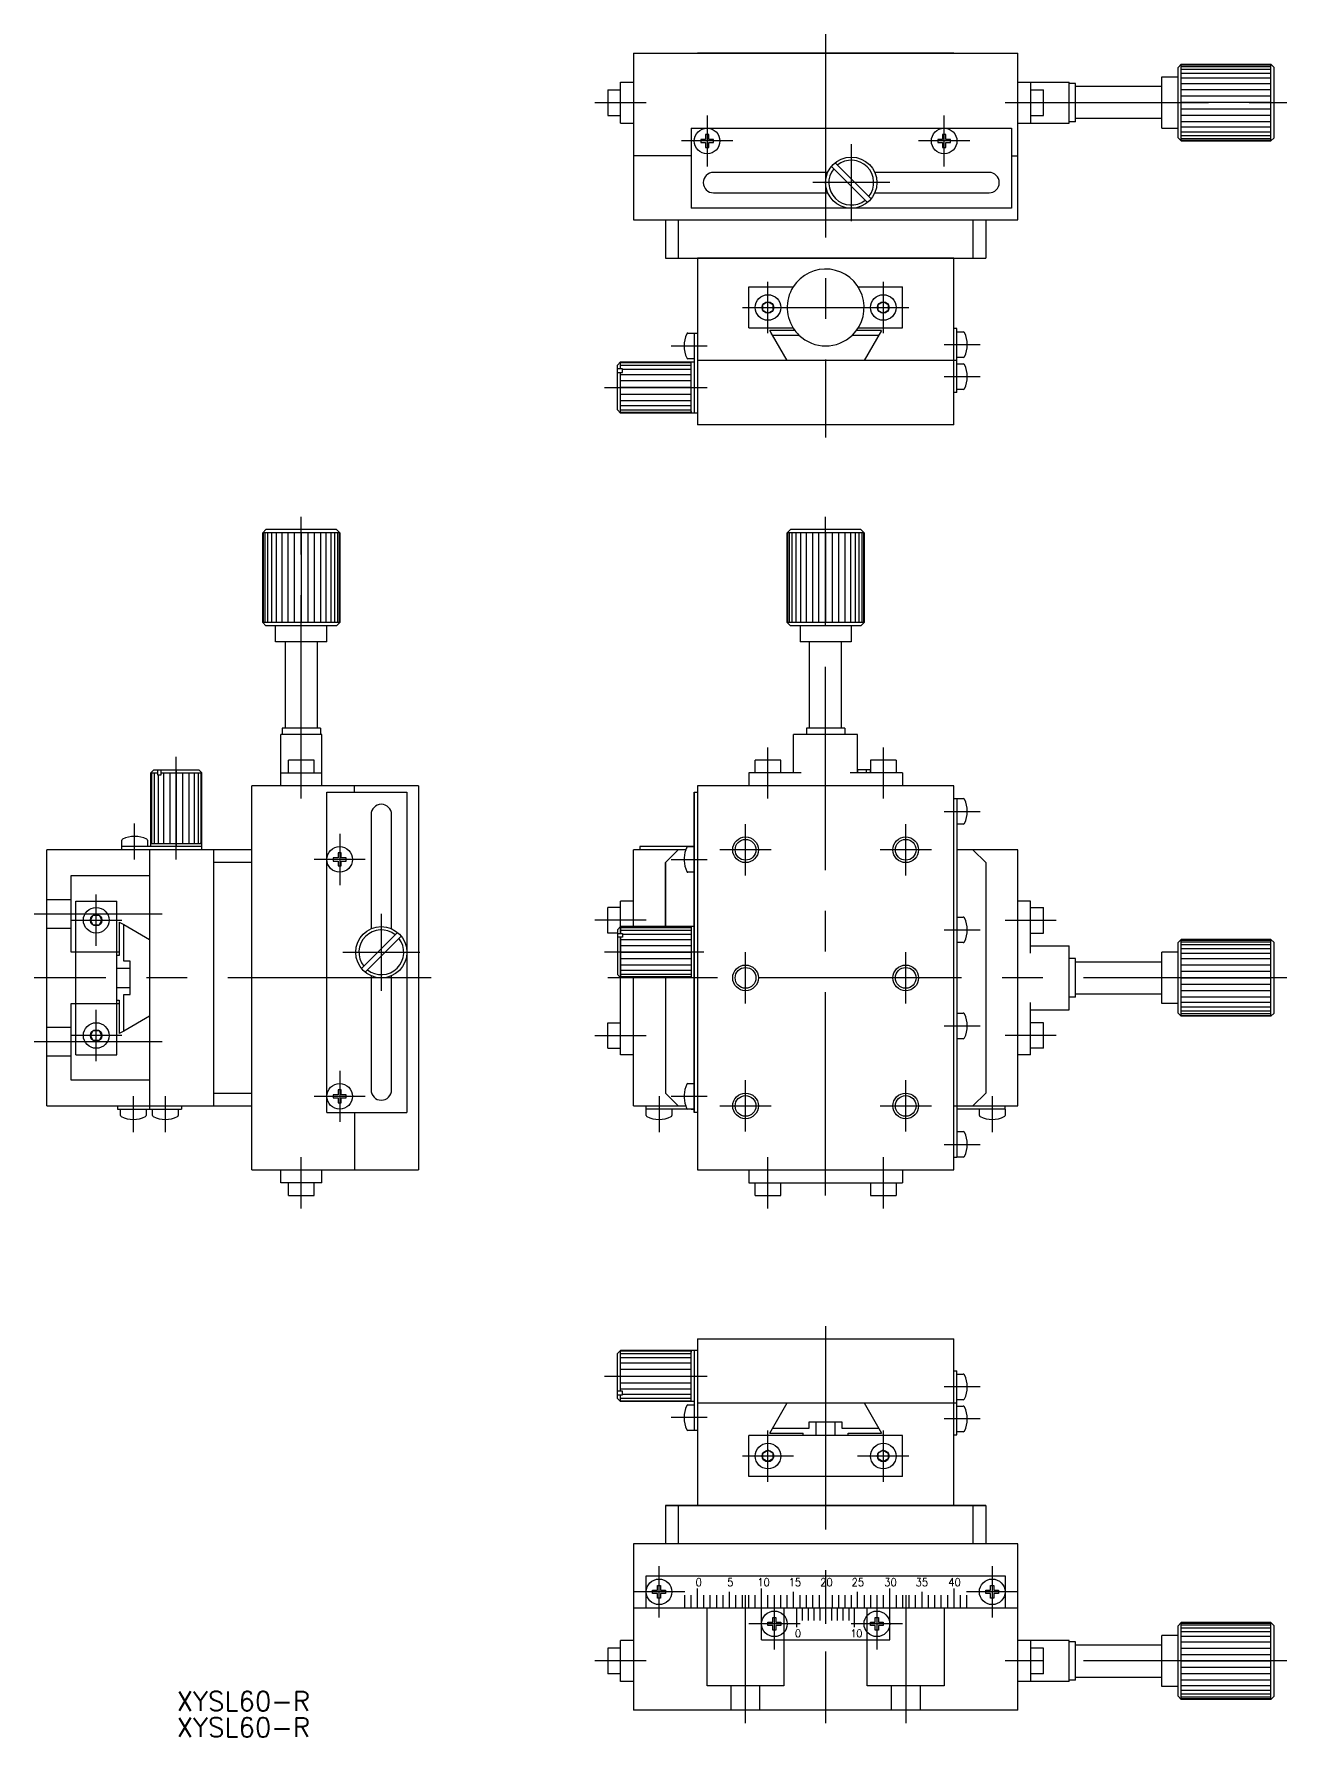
# Model space of a CAD drawing. Extents: x -124 to 265, y -119 to 147.
# Drawn here: x -123.5 to 72, y -118.5 to 147.4 of the extents above; entities that cross this region are included whole.
import ezdxf

# ---------------------------------------------------------------- set-up
doc = ezdxf.new("R2010")
doc.units = 0
doc.linetypes.add('CENTER', pattern=[50.8, 31.75, -6.35, 6.35, -6.35])
doc.linetypes.add('DASHED', pattern=[19.05, 12.7, -6.35])
doc.layers.get('0').update_dxf_attribs({"linetype": 'CONTINUOUS'})
doc.layers.add('CENTER', color=1, linetype='CENTER')
doc.styles.add('CONVERTER_1', font='txt.shx', dxfattribs={"width": 0.9})
doc.styles.get("Standard").update_dxf_attribs({"font": 'txt.shx', "height": 3, "bigfont": 'bigfont.shx'})

msp = doc.modelspace()

# ---------------------------------------------------------------- linework, layer by layer
at = {"color": 7, "linetype": 'CONTINUOUS'}
for p, q in [((-30, 144.39), (-30, 118.39)), ((-30, 144.39), (30, 144.39)), ((-30, 144.39), (-30, 141.09)), ((20, 144.39), (-20, 144.39)), ((30, 118.39), (30, 144.39)), ((55.5, 142.69), (55, 142.19)), ((55, 131.19), (55, 142.19)), ((55.5, 130.69), (55.5, 142.69)), ((55.5, 142.69), (69.5, 142.69)), ((55.5, 142.6), (69.5, 142.6)), ((55.5, 142.33), (69.5, 142.33)), ((55.5, 141.89), (69.5, 141.89)), ((55.5, 141.29), (69.5, 141.29)), ((70, 142.19), (69.5, 142.69)), ((69.5, 130.69), (69.5, 142.69)), ((70, 131.19), (70, 142.19)), ((-34, 138.69), (-32, 138.69)), ((-34, 138.69), (-34, 134.69)), ((-32, 139.89), (-30, 139.89)), ((-32, 133.49), (-32, 139.89)), ((30, 139.89), (38, 139.89)), ((32, 139.89), (32, 133.49)), ((32, 138.69), (34, 138.69)), ((34, 134.69), (34, 138.69)), ((38, 133.49), (38, 139.89)), ((39, 139.69), (38, 139.69)), ((39, 133.69), (39, 139.69)), ((52.5, 139.19), (39, 139.19)), ((52.5, 140.69), (55, 140.69)), ((52.5, 132.69), (52.5, 140.69)), ((52.5, 139.19), (52.5, 140.69)), ((55.5, 140.55), (69.5, 140.55)), ((55.5, 139.69), (69.5, 139.69)), ((55.5, 138.71), (69.5, 138.71)), ((55.5, 137.73), (69.5, 137.73)), ((69.5, 136.69), (55.5, 136.69)), ((69.5, 135.65), (55.5, 135.65)), ((-34, 134.69), (-32, 134.69)), ((-32, 133.49), (-30, 133.49)), ((30, 133.49), (38, 133.49)), ((32, 134.69), (34, 134.69)), ((39, 133.69), (38, 133.69)), ((52.5, 134.19), (39, 134.19)), ((69.5, 134.67), (55.5, 134.67)), ((69.5, 133.69), (55.5, 133.69)), ((-21, 132.69), (-21, 120.19)), ((-21, 132.69), (29, 132.69)), ((-18.75, 130.94), (-19.5, 130.94)), ((-19.5, 130.94), (-19.5, 130.44)), ((-19.5, 130.44), (-18.75, 130.44)), ((-18.25, 131.69), (-18.75, 131.69)), ((-18.75, 131.69), (-18.75, 130.94)), ((-18.75, 130.44), (-18.75, 129.69)), ((-18.25, 130.94), (-18.25, 131.69)), ((-17.5, 130.94), (-18.25, 130.94)), ((-18.25, 129.69), (-18.25, 130.44)), ((-18.25, 130.44), (-17.5, 130.44)), ((-17.5, 130.44), (-17.5, 130.94)), ((17.5, 130.94), (17.5, 130.44)), ((18.25, 130.94), (17.5, 130.94)), ((17.5, 130.44), (18.25, 130.44)), ((18.25, 131.69), (18.25, 130.94)), ((18.75, 131.69), (18.25, 131.69)), ((18.25, 130.44), (18.25, 129.69)), ((18.75, 130.94), (18.75, 131.69)), ((19.5, 130.94), (18.75, 130.94)), ((18.75, 130.44), (19.5, 130.44)), ((18.75, 129.69), (18.75, 130.44)), ((19.5, 130.44), (19.5, 130.94)), ((29, 132.69), (29, 120.19)), ((52.5, 132.69), (55, 132.69)), ((52.5, 132.69), (55, 132.69)), ((55, 131.19), (55.5, 130.69)), ((69.5, 132.83), (55.5, 132.83)), ((69.5, 132.09), (55.5, 132.09)), ((69.5, 131.49), (55.5, 131.49)), ((69.5, 131.05), (55.5, 131.05)), ((69.5, 130.78), (55.5, 130.78)), ((69.5, 130.69), (55.5, 130.69)), ((55.5, 130.69), (69.5, 130.69)), ((70, 131.19), (69.5, 130.69)), ((-21, 128.39), (-30, 128.39)), ((-18.75, 129.69), (-18.25, 129.69)), ((18.25, 129.69), (18.75, 129.69)), ((29, 128.39), (30, 128.39)), ((0.33, 125.79), (-17.5, 125.79)), ((6.53, 121.09), (0.9, 126.72)), ((7.1, 121.66), (1.47, 127.29)), ((25.5, 125.79), (7.67, 125.79)), ((-17.5, 122.59), (0.33, 122.59)), ((7.67, 122.59), (25.5, 122.59)), ((29, 120.19), (-21, 120.19)), ((-30, 118.39), (-25, 118.39)), ((-25, 118.39), (25, 118.39)), ((-25, 118.39), (-25, 112.39)), ((-23, 118.39), (-23, 112.39)), ((23, 118.39), (23, 112.39)), ((25, 118.39), (25, 112.39)), ((25, 118.39), (30, 118.39)), ((-25, 112.39), (25, 112.39)), ((20, 112.39), (-20, 112.39)), ((20, 112.39), (-20, 112.39)), ((-20, 112.39), (-20, 88.19)), ((20, 86.39), (20, 112.39)), ((-12, 101.49), (-12, 107.89)), ((-12, 107.89), (-5.08, 107.89)), ((5.08, 107.89), (12, 107.89)), ((12, 101.49), (12, 107.89)), ((-9.78, 105.14), (-9, 105.59)), ((-9.78, 104.24), (-9.78, 105.14)), ((-9, 103.79), (-9.78, 104.24)), ((-9, 105.59), (-8.22, 105.14)), ((-9, 103.79), (-8.22, 104.24)), ((-8.22, 105.14), (-8.22, 104.24)), ((8.22, 105.14), (9, 105.59)), ((8.22, 104.24), (8.22, 105.14)), ((8.22, 104.24), (9, 103.79)), ((9, 105.59), (9.78, 105.14)), ((9.78, 104.24), (9, 103.79)), ((9.78, 105.14), (9.78, 104.24)), ((-12, 101.49), (-5.08, 101.49)), ((-4.8, 101.09), (-8.71, 101.09)), ((-8.31, 100.39), (-8.71, 101.09)), ((8.71, 101.09), (4.8, 101.09)), ((5.08, 101.49), (12, 101.49)), ((8.71, 101.09), (6, 96.39)), ((20.5, 101.39), (20, 101.39)), ((20, 101.09), (20, 101.39)), ((20.5, 91.39), (20.5, 101.39)), ((-21.49, 100.69), (-20.5, 100.69)), ((-20.5, 100.69), (-20.5, 88.19)), ((-20.5, 100.69), (-20, 100.69)), ((-8.31, 100.39), (-8.48, 100.69)), ((-6, 96.39), (-8.31, 100.39)), ((-8.31, 100.39), (-4.18, 100.39)), ((4.18, 100.39), (8.31, 100.39)), ((20.5, 100.89), (21.49, 100.89)), ((-32, 96.19), (-32.5, 95.69)), ((-32, 96.19), (-20.5, 96.19)), ((-32, 95.12), (-32, 96.19)), ((-21, 96.05), (-32, 96.05)), ((-20.5, 96.69), (-21.49, 96.69)), ((-21, 88.19), (-21, 96.19)), ((20.5, 96.39), (-20, 96.39)), ((21.49, 96.89), (20.5, 96.89)), ((20.5, 95.89), (21.49, 95.89)), ((-32.5, 88.69), (-32.5, 95.69)), ((-31.7, 95.12), (-32.5, 95.12)), ((-32.5, 94.55), (-31.7, 94.55)), ((-21, 95.65), (-32, 95.65)), ((-32, 88.19), (-32, 94.55)), ((-21, 94.19), (-32, 94.19)), ((-21, 93.22), (-32, 93.22)), ((-31.7, 94.55), (-31.7, 95.12)), ((-21, 95.02), (-31.7, 95.02)), ((-21, 92.19), (-32, 92.19)), ((-32, 91.15), (-21, 91.15)), ((20.5, 91.39), (20, 91.39)), ((21.49, 91.89), (20.5, 91.89)), ((-32.5, 88.69), (-32, 88.19)), ((-32, 90.19), (-21, 90.19)), ((-32, 89.36), (-21, 89.36)), ((-32, 88.73), (-21, 88.73)), ((-32, 88.33), (-21, 88.33)), ((-20, 88.19), (-32, 88.19)), ((-21, 88.44), (-21, 88.19)), ((-20, 88.19), (-20, 86.39)), ((20, 86.39), (-20, 86.39)), ((-87.35, 70), (-87.85, 69.5)), ((-75.85, 69.5), (-87.85, 69.5)), ((-87.85, 55.5), (-87.85, 69.5)), ((-87.76, 55.5), (-87.76, 69.5)), ((-87.49, 55.5), (-87.49, 69.5)), ((-76.35, 70), (-87.35, 70)), ((-87.04, 55.5), (-87.04, 69.5)), ((-86.44, 55.5), (-86.44, 69.5)), ((-85.71, 55.5), (-85.71, 69.5)), ((-84.85, 55.5), (-84.85, 69.5)), ((-83.87, 55.5), (-83.87, 69.5)), ((-82.89, 55.5), (-82.89, 69.5)), ((-81.85, 69.5), (-81.85, 55.5)), ((-80.81, 69.5), (-80.81, 55.5)), ((-79.83, 69.5), (-79.83, 55.5)), ((-78.85, 69.5), (-78.85, 55.5)), ((-77.99, 69.5), (-77.99, 55.5)), ((-77.25, 69.5), (-77.25, 55.5)), ((-76.65, 69.5), (-76.65, 55.5)), ((-76.35, 70), (-75.85, 69.5)), ((-76.21, 69.5), (-76.21, 55.5)), ((-75.94, 69.5), (-75.94, 55.5)), ((-75.85, 69.5), (-75.85, 55.5)), ((-75.85, 55.5), (-75.85, 69.5)), ((-6, 69.5), (-5.5, 70)), ((-6, 69.5), (-6, 55.5)), ((-6, 55.5), (-6, 69.5)), ((0, 69.5), (-6, 69.5)), ((-5.91, 55.5), (-5.91, 69.5)), ((-5.64, 55.5), (-5.64, 69.5)), ((-2, 70), (-5.5, 70)), ((-5.2, 55.5), (-5.2, 69.5)), ((-4.6, 55.5), (-4.6, 69.5)), ((-3.86, 55.5), (-3.86, 69.5)), ((-3, 55.5), (-3, 69.5)), ((-2.02, 55.5), (-2.02, 69.5)), ((2, 70), (-2, 70)), ((-1.04, 55.5), (-1.04, 69.5)), ((0, 55.5), (0, 69.5)), ((1.04, 69.5), (0, 69.5)), ((1.04, 69.5), (1.04, 55.5)), ((2.02, 69.5), (1.04, 69.5)), ((2.2, 70), (2, 70)), ((2.02, 69.5), (2.02, 55.5)), ((3, 69.5), (2.02, 69.5)), ((5.5, 70), (2.2, 70)), ((3.86, 69.5), (3, 69.5)), ((3, 69.5), (3, 55.5)), ((3.86, 69.5), (3.86, 55.5)), ((4.6, 69.5), (3.86, 69.5)), ((4.6, 69.5), (4.6, 55.5)), ((5.2, 69.5), (4.6, 69.5)), ((5.2, 69.5), (5.2, 55.5)), ((5.64, 69.5), (5.2, 69.5)), ((6, 69.5), (5.5, 70)), ((5.64, 69.5), (5.64, 55.5)), ((5.91, 69.5), (5.64, 69.5)), ((5.91, 69.5), (5.91, 55.5)), ((6, 69.5), (5.91, 69.5)), ((6, 69.5), (6, 55.5)), ((-75.85, 55.5), (-87.85, 55.5)), ((-87.85, 55.5), (-87.35, 55)), ((-76.35, 55), (-87.35, 55)), ((-85.85, 52.5), (-85.85, 55)), ((-77.85, 52.5), (-77.85, 55)), ((-77.85, 52.5), (-77.85, 55)), ((-76.35, 55), (-75.85, 55.5)), ((0, 55.5), (-6, 55.5)), ((-6, 55.5), (-5.5, 55)), ((5.5, 55), (-5.5, 55)), ((4, 55), (-4, 55)), ((-4, 55), (-4, 52.5)), ((-4, 55), (-4, 52.5)), ((1.04, 55.5), (0, 55.5)), ((2.02, 55.5), (1.04, 55.5)), ((3, 55.5), (2.02, 55.5)), ((3.86, 55.5), (3, 55.5)), ((4.6, 55.5), (3.86, 55.5)), ((4, 55), (4, 52.5)), ((5.2, 55.5), (4.6, 55.5)), ((5.64, 55.5), (5.2, 55.5)), ((5.5, 55), (6, 55.5)), ((5.91, 55.5), (5.64, 55.5)), ((6, 55.5), (5.91, 55.5)), ((-77.85, 52.5), (-85.85, 52.5)), ((-84.35, 52.5), (-85.85, 52.5)), ((-84.35, 52.5), (-84.35, 39)), ((-79.35, 52.5), (-79.35, 39)), ((4, 52.5), (-4, 52.5)), ((-2.5, 39), (-2.5, 52.5)), ((2.5, 52.5), (-2.5, 52.5)), ((2.5, 39), (2.5, 52.5)), ((-78.65, 38), (-85.05, 38)), ((-85.05, 30), (-85.05, 38)), ((-78.85, 39), (-84.85, 39)), ((-84.85, 39), (-84.85, 38)), ((-78.85, 39), (-78.85, 38)), ((-78.65, 30), (-78.65, 38)), ((-5, 32), (-5, 38)), ((-3, 38), (-5, 38)), ((-2.5, 39), (-3, 39)), ((-3, 39), (-3, 38)), ((-2.5, 38), (-3, 38)), ((-2.5, 38), (-3, 38)), ((-2.5, 38), (-3, 38)), ((2.5, 39), (-2.5, 39)), ((2.5, 38), (-2.5, 38)), ((2.5, 38), (-2.5, 38)), ((3, 39), (2.5, 39)), ((3, 38), (2.5, 38)), ((3, 38), (2.5, 38)), ((3, 39), (3, 38)), ((5, 38), (3, 38)), ((5, 32), (5, 38)), ((-104.85, 32.5), (-105.35, 32)), ((-105.35, 20.5), (-105.35, 32)), ((-105.35, 32), (-104.28, 32)), ((-105.21, 32), (-105.21, 21)), ((-104.85, 32.5), (-97.85, 32.5)), ((-104.81, 32), (-104.81, 21)), ((-104.28, 32.5), (-104.28, 31.7)), ((-103.71, 31.7), (-103.71, 32.5)), ((-103.71, 32), (-97.35, 32)), ((-103.35, 32), (-103.35, 21)), ((-102.38, 32), (-102.38, 21)), ((-101.35, 32), (-101.35, 21)), ((-100.31, 21), (-100.31, 32)), ((-99.35, 21), (-99.35, 32)), ((-98.52, 21), (-98.52, 32)), ((-97.88, 21), (-97.88, 32)), ((-97.35, 32), (-97.85, 32.5)), ((-97.48, 21), (-97.48, 32)), ((-97.35, 20), (-97.35, 32)), ((-85.05, 32), (-78.65, 32)), ((-79.85, 34), (-83.85, 34)), ((-83.85, 32), (-83.85, 34)), ((-79.85, 32), (-79.85, 34)), ((-11, 32), (-12, 32)), ((-7, 32), (-12, 32)), ((-12, 32), (-12, 30)), ((-7, 34), (-11, 34)), ((-11, 32), (-11, 34)), ((-7, 32), (-7, 34)), ((-5, 32), (-7, 32)), ((-3.84, 32), (-5, 32)), ((12, 32), (3.84, 32)), ((7, 32.5), (5, 32.5)), ((5, 32.5), (5, 32)), ((6.36, 32), (6.36, 32.5)), ((6.93, 32.5), (6.93, 32)), ((7, 34), (7, 32)), ((11, 34), (7, 34)), ((11, 34), (11, 32)), ((12, 32), (12, 30)), ((-104.28, 31.7), (-103.71, 31.7)), ((-104.18, 31.7), (-104.18, 21)), ((-89.55, -30), (-89.55, 30)), ((-63.55, 30), (-89.55, 30)), ((-89.55, 20), (-89.55, 30)), ((-73.55, 29), (-73.55, 30)), ((-63.55, 30), (-63.55, -30)), ((-20, 30), (-20, -29)), ((20, 30), (-20, 30)), ((20, -20), (20, 30)), ((-77.85, -21), (-77.85, 29)), ((-77.85, 29), (-65.35, 29)), ((-65.35, 29), (-65.35, -21)), ((-20.5, 29), (-20.5, -20.5)), ((-20.5, 0), (-20.5, 29)), ((-20.5, 29), (-20, 29)), ((-20.5, 29), (-20, 29)), ((20, 28), (20.5, 28)), ((20.5, 28), (20.5, -20.5)), ((20.5, 28), (21.49, 28)), ((-70.95, 25.5), (-70.95, 7.67)), ((-67.75, 7.67), (-67.75, 25.5)), ((21.49, 24), (20.5, 24)), ((-109.85, 20.5), (-109.85, 21.49)), ((-105.85, 21.49), (-105.85, 20.5)), ((-89.55, 20), (-121.55, 20)), ((-121.55, -20), (-121.55, 20)), ((-97.35, 20.5), (-109.85, 20.5)), ((-109.85, 20), (-109.85, 20.5)), ((-105.55, 20), (-105.55, -20.5)), ((-105.35, 21), (-97.35, 21)), ((-97.35, 21), (-97.6, 21)), ((-95.55, 20), (-95.55, 18)), ((-76.85, 18.75), (-76.85, 18.25)), ((-76.1, 18.75), (-76.85, 18.75)), ((-76.1, 19.5), (-76.1, 18.75)), ((-75.6, 19.5), (-76.1, 19.5)), ((-75.6, 18.75), (-75.6, 19.5)), ((-74.85, 18.75), (-75.6, 18.75)), ((-74.85, 18.25), (-74.85, 18.75)), ((-30, 8), (-30, 20)), ((-21.83, 20), (-30, 20)), ((-20.5, 20.5), (-29, 20.5)), ((-29, 20.5), (-29, 20)), ((-25, 18), (-23, 20)), ((-21.49, 20.5), (-20.5, 20.5)), ((30, 20), (20.5, 20)), ((25, 18), (23, 20)), ((30, -20), (30, 20)), ((-95.55, 18), (-95.55, -18)), ((-89.55, 18), (-95.55, 18)), ((-76.85, 18.25), (-76.1, 18.25)), ((-76.1, 18.25), (-76.1, 17.5)), ((-76.1, 17.5), (-75.6, 17.5)), ((-75.6, 18.25), (-74.85, 18.25)), ((-75.6, 17.5), (-75.6, 18.25)), ((-25, 8), (-25, 18)), ((-25, 18), (-25, 8)), ((-20.5, 16.5), (-21.49, 16.5)), ((25, 18), (25, -18)), ((-117.05, 12), (-110.65, 12)), ((-117.05, -12), (-117.05, 12)), ((-110.65, 3.5), (-110.65, 12)), ((-32, 11), (-34, 11)), ((-34, 7), (-34, 11)), ((-30, 12), (-32, 12)), ((-32, 6.93), (-32, 12)), ((32, 12), (30, 12)), ((32, 7), (32, 12)), ((32, 11), (34, 11)), ((34, 7), (34, 11)), ((-114.75, 9), (-114.3, 9.78)), ((-114.3, 8.22), (-114.75, 9)), ((-114.3, 9.78), (-113.4, 9.78)), ((-113.4, 8.22), (-114.3, 8.22)), ((-113.4, 9.78), (-112.95, 9)), ((-113.4, 8.22), (-112.95, 9)), ((-110.25, 8.71), (-110.25, 3.5)), ((-110.25, 8.71), (-109.55, 8.31)), ((-109.55, 8.31), (-105.55, 6)), ((-109.55, 2.6), (-109.55, 8.31)), ((-32.5, 7.5), (-32, 8)), ((-25, 8), (-32, 8)), ((-32, 8), (-32, 6.93)), ((-20.5, 8), (-25, 8)), ((-21, 8), (-21, 0)), ((-21, 8), (-21, 0)), ((20.5, 9.5), (21.49, 9.5)), ((-66.82, 7.1), (-72.45, 1.47)), ((-66.25, 6.53), (-71.88, 0.9)), ((-32.5, 7), (-34, 7)), ((-32.5, 7.5), (-32.5, 7)), ((-32.5, 7), (-32.5, 6.93)), ((-32.5, 7), (-32.5, 5)), ((-32.5, 6.93), (-32.5, 6.36)), ((-32.5, 6.93), (-32, 6.93)), ((-32.5, 6.93), (-31.7, 6.93)), ((-32.5, 6.36), (-32.5, 5)), ((-32, 6.36), (-32.5, 6.36)), ((-31.7, 6.36), (-32.5, 6.36)), ((-32, 7.86), (-21, 7.86)), ((-32, 7.46), (-21, 7.46)), ((-32, -12), (-32, 6.36)), ((-32, 6.36), (-32, 0)), ((-32, 6), (-21, 6)), ((-31.7, 6.93), (-31.7, 6.36)), ((-31.7, 6.83), (-21, 6.83)), ((21.49, 5.5), (20.5, 5.5)), ((32, 7), (34, 7)), ((32, 5), (32, 7)), ((55.5, 6), (55, 5.5)), ((55, -5.5), (55, 5.5)), ((55.5, 6), (69.5, 6)), ((69.5, 6), (55.5, 6)), ((55.5, 0), (55.5, 6)), ((55.5, 5.91), (69.5, 5.91)), ((55.5, 5.64), (69.5, 5.64)), ((69.5, 6), (70, 5.5)), ((69.5, 0), (69.5, 6)), ((70, 2), (70, 5.5)), ((-110.65, 1.5), (-110.65, 3.5)), ((-110.25, 3.5), (-110.65, 3.5)), ((-32.5, 5), (-32.5, 0.5)), ((-32, 5.04), (-21, 5.04)), ((-32, 4), (-21, 4)), ((-21, 2.96), (-32, 2.96)), ((32, 5), (38, 5)), ((32, 3.84), (32, 5)), ((38, 3), (38, 5)), ((38, 2.5), (38, 3)), ((38, 2.5), (38, 3)), ((39, 3), (38, 3)), ((38, 2.5), (38, 3)), ((39, 2.5), (39, 3)), ((55, 4), (52.5, 4)), ((55, 4), (52.5, 4)), ((52.5, -4), (52.5, 4)), ((52.5, 2.5), (52.5, 4)), ((55, -4), (55, 4)), ((55.5, 5.2), (69.5, 5.2)), ((55.5, 4.6), (69.5, 4.6)), ((55.5, 3.86), (69.5, 3.86)), ((55.5, 3), (69.5, 3)), ((-110.65, -1.5), (-110.65, 1.5)), ((-110.65, 1.5), (-108.55, 1.5)), ((-108.55, 2.6), (-109.55, 2.6)), ((-108.55, -2.6), (-108.55, 2.6)), ((-70.95, 0.33), (-70.95, -17.5)), ((-67.75, -17.5), (-67.75, 0.33)), ((-32, 0), (-32.5, 0.5)), ((-21, 2), (-32, 2)), ((-21, 1.17), (-32, 1.17)), ((-21, 0.54), (-32, 0.54)), ((-21, 0.14), (-32, 0.14)), ((-20.5, 0), (-32, 0)), ((-30, -20), (-30, 0)), ((-25, 0), (-25, -18)), ((-21, 0), (-21, 0.25)), ((-21, 0), (-21, 0.25)), ((-20.5, -21), (-20.5, 0)), ((38, -2.5), (38, 2.5)), ((38, -2.5), (38, 2.5)), ((39, -2.5), (39, 2.5)), ((39, 2.5), (52.5, 2.5)), ((52.5, -2.5), (52.5, 2.5)), ((55.5, 2.02), (69.5, 2.02)), ((55.5, 1.04), (69.5, 1.04)), ((70, -2), (70, 2)), ((-110.65, -12), (-110.65, -1.5)), ((-110.65, -1.5), (-108.55, -1.5)), ((-109.55, -3.5), (-109.55, -2.6)), ((-109.55, -2.6), (-108.55, -2.6)), ((38, -3), (38, -2.5)), ((38, -3), (38, -2.5)), ((39, -2.5), (52.5, -2.5)), ((39, -3), (39, -2.5)), ((52.5, -4), (52.5, -2.5)), ((55.5, 0), (69.5, 0)), ((55.5, -1.04), (55.5, 0)), ((55.5, -2.02), (55.5, -1.04)), ((69.5, -1.04), (55.5, -1.04)), ((69.5, -2.02), (55.5, -2.02)), ((55.5, -3), (55.5, -2.02)), ((69.5, -1.04), (69.5, 0)), ((69.5, -2.02), (69.5, -1.04)), ((69.5, -3), (69.5, -2.02)), ((70, -2.2), (70, -2)), ((70, -5.5), (70, -2.2)), ((-110.65, -3.5), (-110.25, -3.5)), ((-110.25, -3.5), (-110.25, -8.71)), ((-109.55, -8.31), (-109.55, -3.5)), ((32, -12), (32, -3.84)), ((32, -5), (38, -5)), ((39, -3), (38, -3)), ((38, -5), (38, -3)), ((55, -4), (52.5, -4)), ((69.5, -3), (55.5, -3)), ((55.5, -3.86), (55.5, -3)), ((69.5, -3.86), (55.5, -3.86)), ((55.5, -4.6), (55.5, -3.86)), ((69.5, -4.6), (55.5, -4.6)), ((55.5, -5.2), (55.5, -4.6)), ((69.5, -5.2), (55.5, -5.2)), ((55.5, -5.64), (55.5, -5.2)), ((69.5, -3.86), (69.5, -3)), ((69.5, -4.6), (69.5, -3.86)), ((69.5, -5.2), (69.5, -4.6)), ((69.5, -5.64), (69.5, -5.2)), ((-105.55, -6), (-109.55, -8.31)), ((-34, -11), (-34, -7)), ((-34, -7), (-32, -7)), ((20.5, -5.5), (21.49, -5.5)), ((34, -7), (32, -7)), ((34, -11), (34, -7)), ((55, -5.5), (55.5, -6)), ((69.5, -5.64), (55.5, -5.64)), ((55.5, -5.91), (55.5, -5.64)), ((69.5, -5.91), (55.5, -5.91)), ((55.5, -6), (55.5, -5.91)), ((69.5, -6), (55.5, -6)), ((69.5, -6), (70, -5.5)), ((69.5, -5.91), (69.5, -5.64)), ((69.5, -6), (69.5, -5.91)), ((-114.75, -9), (-114.3, -8.22)), ((-114.3, -9.78), (-114.75, -9)), ((-114.3, -8.22), (-113.4, -8.22)), ((-113.4, -9.78), (-114.3, -9.78)), ((-112.95, -9), (-113.4, -8.22)), ((-112.95, -9), (-113.4, -9.78)), ((-109.55, -8.31), (-110.25, -8.71)), ((21.49, -9.5), (20.5, -9.5)), ((-117.05, -12), (-110.65, -12)), ((-34, -11), (-32, -11)), ((-32, -12), (-32, -11)), ((-30, -12), (-32, -12)), ((32, -12), (30, -12)), ((34, -11), (32, -11)), ((-95.55, -18), (-95.55, -20)), ((-95.55, -18), (-89.55, -18)), ((-76.1, -18.25), (-76.85, -18.25)), ((-76.85, -18.25), (-76.85, -18.75)), ((-75.6, -17.5), (-76.1, -17.5)), ((-76.1, -17.5), (-76.1, -18.25)), ((-75.6, -18.25), (-75.6, -17.5)), ((-74.85, -18.25), (-75.6, -18.25)), ((-74.85, -18.75), (-74.85, -18.25)), ((-23, -20), (-25, -18)), ((-21.49, -16.5), (-20.5, -16.5)), ((25, -18), (23, -20)), ((-121.55, -20), (-89.55, -20)), ((-110.55, -20), (-110.25, -20)), ((-110.55, -20), (-110.55, -20.5)), ((-110.55, -20.5), (-100.55, -20.5)), ((-110.05, -21.49), (-110.05, -20.5)), ((-106.05, -20.5), (-106.05, -21.49)), ((-105.05, -21.49), (-105.05, -20.5)), ((-101.05, -20.5), (-101.05, -21.49)), ((-100.55, -20), (-100.55, -20.5)), ((-77.85, -21), (-65.35, -21)), ((-76.85, -18.75), (-76.1, -18.75)), ((-76.1, -18.75), (-76.1, -19.5)), ((-76.1, -19.5), (-75.6, -19.5)), ((-75.6, -19.5), (-75.6, -18.75)), ((-75.6, -18.75), (-74.85, -18.75)), ((-73.55, -21), (-73.55, -30)), ((-30, -20), (-21.83, -20)), ((-28, -20.5), (-28, -20)), ((-20.5, -20.5), (-28, -20.5)), ((-28, -21.49), (-28, -20.5)), ((-24, -20.5), (-24, -21.49)), ((-20.5, -20.5), (-21.49, -20.5)), ((-21, -20.5), (-20.5, -20.5)), ((-20.5, -21), (-20.5, -20.5)), ((-20.5, -21), (-20.5, -20.5)), ((-20.5, -20.5), (-20.5, -21)), ((-20, -21), (-20.5, -21)), ((20, -20), (25, -20)), ((20, -28.5), (20, -20)), ((28, -20.5), (20.5, -20.5)), ((20.5, -20.5), (20.5, -28)), ((21.83, -20), (23, -20)), ((24, -21.49), (24, -20.5)), ((25, -20), (30, -20)), ((28, -20.5), (28, -20)), ((28, -20.5), (28, -21.49)), ((20.5, -24), (21.49, -24)), ((-20, -29), (-20, -30)), ((20, -28), (20.5, -28)), ((20, -30), (20, -28.5)), ((20, -30), (20, -28.5)), ((21.49, -28), (20.5, -28)), ((-89.55, -30), (-63.55, -30)), ((-89.55, -30), (-86.25, -30)), ((-85.05, -32), (-85.05, -30)), ((-78.65, -32), (-78.65, -30)), ((-20, -30), (20, -30)), ((-12, -30), (-12, -32)), ((12, -30), (12, -32)), ((-78.65, -32), (-85.05, -32)), ((-83.85, -34), (-83.85, -32)), ((-83.85, -34), (-79.85, -34)), ((-79.85, -34), (-79.85, -32)), ((-12, -32), (12, -32)), ((-12, -32), (-11, -32)), ((-11, -34), (-11, -32)), ((-11, -34), (-7, -34)), ((-7, -34), (-7, -32)), ((7, -32), (7, -33.5)), ((7, -33.5), (7, -34)), ((7, -34), (11, -34)), ((11, -32), (11, -34)), ((-32, -58.18), (-32.5, -58.68)), ((-20, -58.18), (-32, -58.18)), ((-32, -64.54), (-32, -58.18)), ((-21, -58.32), (-32, -58.32)), ((-21, -66.18), (-21, -58.18)), ((-21, -58.18), (-21, -58.43)), ((-20.5, -58.18), (-20.5, -70.68)), ((-20, -56.38), (20, -56.38)), ((-20, -56.38), (-20, -82.38)), ((20, -82.38), (20, -56.38)), ((-32.5, -65.68), (-32.5, -58.68)), ((-21, -58.72), (-32, -58.72)), ((-21, -59.35), (-32, -59.35)), ((-21, -60.18), (-32, -60.18)), ((-21, -61.15), (-32, -61.15)), ((-32, -62.18), (-21, -62.18)), ((-32, -63.22), (-21, -63.22)), ((20, -61.38), (20.5, -61.38)), ((20.5, -71.38), (20.5, -61.38)), ((20.5, -61.88), (21.49, -61.88)), ((-31.7, -64.54), (-32.5, -64.54)), ((-32.5, -65.11), (-31.7, -65.11)), ((-32.5, -65.68), (-32, -66.18)), ((-32, -64.18), (-21, -64.18)), ((-32, -66.18), (-32, -65.11)), ((-32, -65.65), (-21, -65.65)), ((-32, -66.04), (-21, -66.04)), ((-20.5, -66.18), (-32, -66.18)), ((-31.7, -65.11), (-31.7, -64.54)), ((-31.7, -65.01), (-21, -65.01)), ((-20, -66.38), (20.5, -66.38)), ((-8.71, -71.08), (-6, -66.38)), ((6, -66.38), (8.71, -71.08)), ((21.49, -65.88), (20.5, -65.88)), ((-21.49, -66.68), (-20.5, -66.68)), ((20.5, -66.88), (21.49, -66.88)), ((-20.5, -70.68), (-21.49, -70.68)), ((-20, -70.68), (-20.5, -70.68)), ((-12, -77.88), (-12, -71.48)), ((-3.5, -71.48), (-12, -71.48)), ((-8.71, -71.08), (-3.5, -71.08)), ((-2.6, -70.38), (-8.31, -70.38)), ((-3.5, -71.48), (-3.5, -71.08)), ((-1.5, -71.48), (-3.5, -71.48)), ((-2.6, -69.38), (-2.6, -70.38)), ((2.6, -69.38), (-2.6, -69.38)), ((-1.5, -71.48), (-1.5, -69.38)), ((1.5, -71.48), (-1.5, -71.48)), ((1.5, -71.48), (1.5, -69.38)), ((3.5, -71.48), (1.5, -71.48)), ((2.6, -70.38), (2.6, -69.38)), ((8.31, -70.38), (2.6, -70.38)), ((3.5, -71.48), (3.5, -71.08)), ((3.5, -71.08), (8.71, -71.08)), ((12, -71.48), (3.5, -71.48)), ((12, -77.88), (12, -71.48)), ((20, -71.38), (20, -71.08)), ((20, -71.38), (20.5, -71.38)), ((21.49, -70.88), (20.5, -70.88)), ((-9.78, -74.23), (-9, -73.78)), ((-9.78, -75.13), (-9.78, -74.23)), ((-8.22, -74.23), (-9, -73.78)), ((-8.22, -74.23), (-8.22, -75.13)), ((9, -73.78), (8.22, -74.23)), ((8.22, -75.13), (8.22, -74.23)), ((9, -73.78), (9.78, -74.23)), ((9.78, -74.23), (9.78, -75.13)), ((-9, -75.58), (-9.78, -75.13)), ((-8.22, -75.13), (-9, -75.58)), ((9, -75.58), (8.22, -75.13)), ((9.78, -75.13), (9, -75.58)), ((12, -77.88), (-12, -77.88)), ((25, -82.38), (-25, -82.38)), ((-25, -82.38), (25, -82.38)), ((-25, -82.38), (-25, -88.38)), ((-23, -82.38), (-23, -88.38)), ((-20, -82.38), (20, -82.38)), ((23, -82.38), (23, -88.38)), ((25, -82.38), (25, -88.38)), ((-30, -88.38), (-30, -114.38)), ((-25, -88.38), (-30, -88.38)), ((25, -88.38), (-25, -88.38)), ((30, -88.38), (25, -88.38)), ((30, -114.38), (30, -88.38)), ((-28, -93.38), (28, -93.38)), ((-28, -98.38), (-28, -93.38)), ((-27, -95.63), (-26.25, -95.63)), ((-27, -96.13), (-27, -95.63)), ((-26.25, -94.88), (-25.75, -94.88)), ((-26.25, -95.63), (-26.25, -94.88)), ((-25.75, -94.88), (-25.75, -95.63)), ((-25.75, -95.63), (-25, -95.63)), ((-25, -95.63), (-25, -96.13)), ((-20, -98.38), (-20, -95.38)), ((-10, -103.38), (-10, -95.38)), ((0, -95.38), (0, -100.88)), ((10, -103.38), (10, -95.38)), ((20, -95.38), (20, -98.38)), ((25, -96.13), (25, -95.63)), ((25, -95.63), (25.75, -95.63)), ((25.75, -95.63), (25.75, -94.88)), ((25.75, -94.88), (26.25, -94.88)), ((26.25, -94.88), (26.25, -95.63)), ((26.25, -95.63), (27, -95.63)), ((27, -95.63), (27, -96.13)), ((28, -93.38), (28, -98.38)), ((-30, -98.38), (12.5, -98.38)), ((-26.25, -96.13), (-27, -96.13)), ((-26.25, -96.88), (-26.25, -96.13)), ((-25.75, -96.88), (-26.25, -96.88)), ((-25.75, -96.13), (-25.75, -96.88)), ((-25, -96.13), (-25.75, -96.13)), ((-22, -98.38), (-22, -96.38)), ((-21, -98.38), (-21, -96.38)), ((-19, -98.38), (-19, -96.38)), ((-18, -98.38), (-18, -96.38)), ((-17, -98.38), (-17, -96.38)), ((-16, -98.38), (-16, -96.38)), ((-15, -98.38), (-15, -95.88)), ((-14, -98.38), (-14, -96.38)), ((-13, -98.38), (-13, -96.38)), ((-12, -98.38), (-12, -96.38)), ((-11, -98.38), (-11, -96.38)), ((-9, -98.38), (-9, -96.38)), ((-8, -98.38), (-8, -96.38)), ((-7, -98.38), (-7, -96.38)), ((-6, -98.38), (-6, -96.38)), ((-5, -98.38), (-5, -95.88)), ((-4.5, -101.38), (-4.5, -98.38)), ((-4, -98.38), (-4, -96.38)), ((-3.6, -100.38), (-3.6, -98.38)), ((-3, -98.38), (-3, -96.38)), ((-2.7, -98.38), (-2.7, -100.38)), ((-2, -98.38), (-2, -96.38)), ((-1.8, -100.38), (-1.8, -98.38)), ((-1, -96.38), (-1, -98.38)), ((-0.9, -98.38), (-0.9, -100.38)), ((0.9, -98.38), (0.9, -100.38)), ((1, -96.38), (1, -98.38)), ((1.8, -98.38), (1.8, -100.38)), ((2, -96.38), (2, -98.38)), ((2.7, -98.38), (2.7, -100.38)), ((3, -96.38), (3, -98.38)), ((3.6, -98.38), (3.6, -100.38)), ((4, -96.38), (4, -98.38)), ((4.5, -101.38), (4.5, -98.38)), ((5, -98.38), (5, -95.88)), ((6, -96.38), (6, -98.38)), ((7, -96.38), (7, -98.38)), ((8, -96.38), (8, -98.38)), ((9, -96.38), (9, -98.38)), ((11, -96.38), (11, -98.38)), ((12, -96.38), (12, -98.38)), ((12.5, -98.38), (30, -98.38)), ((13, -96.38), (13, -98.38)), ((14, -96.38), (14, -98.38)), ((15, -95.88), (15, -98.38)), ((16, -96.38), (16, -98.38)), ((17, -96.38), (17, -98.38)), ((18, -96.38), (18, -98.38)), ((19, -96.38), (19, -98.38)), ((21, -96.38), (21, -98.38)), ((22, -96.38), (22, -98.38)), ((25.75, -96.13), (25, -96.13)), ((25.75, -96.88), (25.75, -96.13)), ((26.25, -96.88), (25.75, -96.88)), ((27, -96.13), (26.25, -96.13)), ((26.25, -96.13), (26.25, -96.88)), ((-9, -101.13), (-9, -100.63)), ((-9, -100.63), (-8.25, -100.63)), ((-8.25, -100.63), (-8.25, -99.88)), ((-8.25, -99.88), (-7.75, -99.88)), ((-7.75, -99.88), (-7.75, -100.63)), ((-7.75, -100.63), (-7, -100.63)), ((-7, -100.63), (-7, -101.13)), ((7, -101.13), (7, -100.63)), ((7, -100.63), (7.75, -100.63)), ((7.75, -100.63), (7.75, -99.88)), ((7.75, -99.88), (8.25, -99.88)), ((8.25, -99.88), (8.25, -100.63)), ((8.25, -100.63), (9, -100.63)), ((9, -100.63), (9, -101.13)), ((55.5, -100.68), (55, -101.18)), ((55.5, -112.68), (55.5, -100.68)), ((69.5, -100.68), (55.5, -100.68)), ((55.5, -100.68), (69.5, -100.68)), ((55.5, -100.77), (69.5, -100.77)), ((55.5, -101.04), (69.5, -101.04)), ((69.5, -112.68), (69.5, -100.68)), ((69.5, -100.68), (70, -101.18)), ((-30, -103.48), (-32, -103.48)), ((-32, -109.88), (-32, -103.48)), ((-10, -103.38), (10, -103.38)), ((-8.25, -101.13), (-9, -101.13)), ((-8.25, -101.88), (-8.25, -101.13)), ((-7.75, -101.88), (-8.25, -101.88)), ((-7, -101.13), (-7.75, -101.13)), ((-7.75, -101.13), (-7.75, -101.88)), ((7.75, -101.13), (7, -101.13)), ((7.75, -101.88), (7.75, -101.13)), ((8.25, -101.88), (7.75, -101.88)), ((9, -101.13), (8.25, -101.13)), ((8.25, -101.13), (8.25, -101.88)), ((38, -103.48), (30, -103.48)), ((32, -103.48), (32, -109.88)), ((38, -109.88), (38, -103.48)), ((39, -103.68), (38, -103.68)), ((39, -109.68), (39, -103.68)), ((55, -102.68), (52.5, -102.68)), ((55, -102.68), (52.5, -102.68)), ((52.5, -104.18), (52.5, -102.68)), ((52.5, -110.68), (52.5, -102.68)), ((55, -112.18), (55, -101.18)), ((55, -110.68), (55, -102.68)), ((55.5, -101.48), (69.5, -101.48)), ((55.5, -102.08), (69.5, -102.08)), ((55.5, -102.82), (69.5, -102.82)), ((55.5, -103.68), (69.5, -103.68)), ((70, -112.18), (70, -101.18)), ((-34, -104.68), (-34, -108.68)), ((-32, -104.68), (-34, -104.68)), ((34, -104.68), (32, -104.68)), ((34, -108.68), (34, -104.68)), ((39, -104.18), (52.5, -104.18)), ((55.5, -104.66), (69.5, -104.66)), ((55.5, -105.64), (69.5, -105.64)), ((-32, -108.68), (-34, -108.68)), ((34, -108.68), (32, -108.68)), ((55.5, -106.68), (69.5, -106.68)), ((69.5, -107.72), (55.5, -107.72)), ((69.5, -108.7), (55.5, -108.7)), ((-30, -109.88), (-32, -109.88)), ((38, -109.88), (30, -109.88)), ((39, -109.68), (38, -109.68)), ((39, -109.18), (52.5, -109.18)), ((55, -110.68), (52.5, -110.68)), ((69.5, -109.68), (55.5, -109.68)), ((69.5, -110.54), (55.5, -110.54)), ((69.5, -111.28), (55.5, -111.28)), ((55, -112.18), (55.5, -112.68)), ((69.5, -111.88), (55.5, -111.88)), ((69.5, -112.32), (55.5, -112.32)), ((69.5, -112.59), (55.5, -112.59)), ((69.5, -112.68), (55.5, -112.68)), ((69.5, -112.68), (70, -112.18)), ((10.25, -114.38), (-30, -114.38)), ((14.75, -114.38), (10.25, -114.38)), ((20, -114.38), (14.75, -114.38)), ((30, -114.38), (20, -114.38))]:
    msp.add_line(p, q, dxfattribs=at)
at = {"color": 3, "linetype": 'DASHED'}
for p, q in [((-117.75, 16), (-105.55, 16)), ((-117.75, 12.25), (-117.75, 16)), ((-121.55, 12.25), (-117.75, 12.25)), ((-117.75, 7.75), (-117.75, 12.25)), ((-121.55, 7.75), (-117.75, 7.75)), ((-117.75, 4), (-117.75, 7.75)), ((-110.25, 4), (-117.75, 4)), ((-117.75, -4), (-110.25, -4)), ((-117.75, -7.75), (-117.75, -4)), ((-117.75, -7.75), (-121.55, -7.75)), ((-117.75, -12.25), (-117.75, -7.75)), ((-117.75, -12.25), (-121.55, -12.25)), ((-117.75, -16), (-117.75, -12.25)), ((-105.55, -16), (-117.75, -16)), ((-18.5, -110.58), (-18.5, -98.38)), ((-6.5, -98.38), (-6.5, -110.58)), ((6.5, -110.58), (6.5, -98.38)), ((18.5, -98.38), (18.5, -110.58)), ((-14.75, -110.58), (-18.5, -110.58)), ((-10.25, -110.58), (-14.75, -110.58)), ((-14.75, -114.38), (-14.75, -110.58)), ((-6.5, -110.58), (-10.25, -110.58)), ((-10.25, -114.38), (-10.25, -110.58)), ((10.25, -110.58), (6.5, -110.58)), ((14.75, -110.58), (10.25, -110.58)), ((10.25, -110.58), (10.25, -114.38)), ((18.5, -110.58), (14.75, -110.58)), ((14.75, -110.58), (14.75, -114.38))]:
    msp.add_line(p, q, dxfattribs=at)
at = {"color": 7, "linetype": 'CONTINUOUS'}
for centre, radius in [((-18.5, 130.69), 2), ((18.5, 130.69), 2), ((4, 124.19), 4), ((-9, 104.69), 2), ((9, 104.69), 2), ((-9, 104.69), 0.9), ((9, 104.69), 0.9), ((-12.5, 20), 1.62), ((12.5, 20), 1.62), ((-75.85, 18.5), 2), ((-113.85, 9), 2), ((-113.85, 9), 0.9), ((-69.35, 4), 4), ((-12.5, 0), 1.62), ((12.5, 0), 1.62), ((-113.85, -9), 2), ((-113.85, -9), 0.9), ((-75.85, -18.5), 2), ((-12.5, -20), 1.62), ((12.5, -20), 1.62), ((-9, -74.68), 2), ((-9, -74.68), 0.9), ((9, -74.68), 2), ((9, -74.68), 0.9), ((-26, -95.88), 2), ((26, -95.88), 2), ((-8, -100.88), 2), ((8, -100.88), 2)]:
    msp.add_circle(centre, radius, dxfattribs=at)
at = {"color": 3, "linetype": 'CONTINUOUS'}
for centre in [(-12.5, 20), (12.5, 20), (-12.5, 0), (12.5, 0), (-12.5, -20), (12.5, -20)]:
    msp.add_circle(centre, 2, dxfattribs=at)
at = {"color": 7, "linetype": 'CONTINUOUS'}
for centre, radius, start, end in [((4, 124.19), 3.5, 321.5624, 128.4376), ((-17.5, 124.19), 1.6, 90, 270), ((4, 124.19), 3.5, 141.5624, 308.4376), ((25.5, 124.19), 1.6, 270, 90), ((0, 104.69), 6, 314.22, 147.769), ((0, 104.69), 6, 147.769, 216.8699), ((0, 104.69), 6, 216.8699, 225.78), ((-17.75, 98.69), 4.35, 154.3284, 205.6716), ((-21.49, 100.49), 0.2, 90, 154.3284), ((0, 104.69), 6, 225.78, 314.22), ((21.49, 100.69), 0.2, 25.6716, 90), ((17.75, 98.89), 4.35, 334.3284, 25.6716), ((-21.49, 96.89), 0.2, 205.6716, 270), ((21.49, 97.09), 0.2, 270, 334.3284), ((21.49, 95.69), 0.2, 25.6716, 90), ((17.75, 93.89), 4.35, 334.3284, 25.6716), ((21.49, 92.09), 0.2, 270, 334.3284), ((-69.35, 25.5), 1.6, 0, 180), ((21.49, 27.8), 0.2, 25.6716, 90), ((17.75, 26), 4.35, 334.3284, 25.6716), ((21.49, 24.2), 0.2, 270, 334.3284), ((-109.65, 21.49), 0.2, 115.6716, 180), ((-107.85, 17.75), 4.35, 64.3284, 115.6716), ((-106.05, 21.49), 0.2, 0, 64.3284), ((-17.75, 18.5), 4.35, 159.8529, 205.6716), ((-17.75, 18.5), 4.35, 154.3284, 159.8529), ((-21.49, 20.3), 0.2, 90, 154.3284), ((-21.49, 16.7), 0.2, 205.6716, 270), ((21.49, 9.3), 0.2, 25.6716, 90), ((17.75, 7.5), 4.35, 334.3284, 25.6716), ((-69.35, 4), 3.5, 51.5624, 218.4376), ((-69.35, 4), 3.5, 231.5624, 38.4376), ((21.49, 5.7), 0.2, 270, 334.3284), ((21.49, -5.7), 0.2, 25.6716, 90), ((17.75, -7.5), 4.35, 334.3284, 25.6716), ((21.49, -9.3), 0.2, 270, 334.3284), ((-69.35, -17.5), 1.6, 180, 0), ((-17.75, -18.5), 4.35, 154.3284, 200.1471), ((-21.49, -16.7), 0.2, 90, 154.3284), ((-17.75, -18.5), 4.35, 200.1471, 205.6716), ((-21.49, -20.3), 0.2, 205.6716, 270), ((-109.85, -21.49), 0.2, 180, 244.3284), ((-108.05, -17.75), 4.35, 244.3284, 295.6716), ((-106.25, -21.49), 0.2, 295.6716, 0), ((-104.85, -21.49), 0.2, 180, 244.3284), ((-103.05, -17.75), 4.35, 244.3284, 295.6716), ((-101.25, -21.49), 0.2, 295.6716, 0), ((-27.8, -21.49), 0.2, 180, 244.3284), ((-26, -17.75), 4.35, 244.3284, 295.6716), ((-24.2, -21.49), 0.2, 295.6716, 0), ((24.2, -21.49), 0.2, 180, 244.3284), ((26, -17.75), 4.35, 244.3284, 295.6716), ((27.8, -21.49), 0.2, 295.6716, 0), ((21.49, -24.2), 0.2, 25.6716, 90), ((17.75, -26), 4.35, 334.3284, 25.6716), ((21.49, -27.8), 0.2, 270, 334.3284), ((21.49, -62.08), 0.2, 25.6716, 90), ((17.75, -63.88), 4.35, 334.3284, 25.6716), ((21.49, -65.68), 0.2, 270, 334.3284), ((-17.75, -68.68), 4.35, 154.3284, 205.6716), ((-21.49, -66.88), 0.2, 90, 154.3284), ((21.49, -67.08), 0.2, 25.6716, 90), ((17.75, -68.88), 4.35, 334.3284, 25.6716), ((-21.49, -70.48), 0.2, 205.6716, 270), ((21.49, -70.68), 0.2, 270, 334.3284)]:
    msp.add_arc(centre, radius, start, end, dxfattribs=at)
at = {"layer": 'CENTER', "color": 1, "linetype": 'CENTER'}
for p, q in [((0, 147.39), (0, 84.39)), ((-36, 136.69), (-28, 136.69)), ((28, 136.69), (72, 136.69)), ((-18.5, 134.69), (-18.5, 126.69)), ((18.5, 126.69), (18.5, 134.69)), ((-14.5, 130.69), (-22.5, 130.69)), ((22.5, 130.69), (14.5, 130.69)), ((4, 130.19), (4, 118.19)), ((10, 124.19), (-2, 124.19)), ((-9, 100.69), (-9, 108.69)), ((9, 108.69), (9, 100.69)), ((-13, 104.69), (13, 104.69)), ((-24.1, 98.69), (-18.5, 98.69)), ((18.5, 98.89), (24.1, 98.89)), ((18.5, 93.89), (24.1, 93.89)), ((-34.5, 92.19), (-18.5, 92.19)), ((-81.85, 28), (-81.85, 72)), ((0, -34), (0, 72)), ((0, 69.5), (0, 55.5)), ((-9, 28), (-9, 36)), ((9, 36), (9, 28)), ((-101.35, 18.5), (-101.35, 34.5)), ((-101.35, 32.5), (-101.35, 20.5)), ((-107.85, 18.5), (-107.85, 24.1)), ((-12.5, 16), (-12.5, 24)), ((12.5, 16), (12.5, 24)), ((18.5, 26), (24.1, 26)), ((-75.85, 22.5), (-75.85, 14.5)), ((-8.5, 20), (-16.5, 20)), ((-10.5, 20), (-14.5, 20)), ((16.5, 20), (8.5, 20)), ((14.5, 20), (10.5, 20)), ((-71.85, 18.5), (-79.85, 18.5)), ((-24.1, 18.5), (-18.5, 18.5)), ((-113.85, 5), (-113.85, 13)), ((-123.55, 10), (-103.55, 10)), ((-117.85, 9), (-109.85, 9)), ((-69.35, 10), (-69.35, -2)), ((-28, 9), (-36, 9)), ((28, 9), (36, 9)), ((18.5, 7.5), (24.1, 7.5)), ((-75.35, 4), (-63.35, 4)), ((-19, 4), (-34.5, 4)), ((-12.5, -4), (-12.5, 4)), ((12.5, -4), (12.5, 4)), ((72, 0), (-34, 0)), ((-61.55, 0), (-123.55, 0)), ((-113.85, -13), (-113.85, -5)), ((18.5, -7.5), (24.1, -7.5)), ((-103.55, -10), (-123.55, -10)), ((-109.85, -9), (-117.85, -9)), ((-36, -9), (-28, -9)), ((36, -9), (28, -9)), ((-75.85, -14.5), (-75.85, -22.5)), ((-108.05, -24.1), (-108.05, -18.5)), ((-103.05, -24.1), (-103.05, -18.5)), ((-79.85, -18.5), (-71.85, -18.5)), ((-26, -18.5), (-26, -24.1)), ((-24.1, -18.5), (-18.5, -18.5)), ((-12.5, -24), (-12.5, -16)), ((12.5, -24), (12.5, -16)), ((26, -18.5), (26, -24.1)), ((-16.5, -20), (-8.5, -20)), ((-14.5, -20), (-10.5, -20)), ((8.5, -20), (16.5, -20)), ((10.5, -20), (14.5, -20)), ((18.5, -26), (24.1, -26)), ((-81.85, -36), (-81.85, -28)), ((-9, -36), (-9, -28)), ((9, -28), (9, -36)), ((0, -54.38), (0, -116.38)), ((-34.5, -62.18), (-18.5, -62.18)), ((24.1, -63.88), (18.5, -63.88)), ((-18.5, -68.68), (-24.1, -68.68)), ((24.1, -68.88), (18.5, -68.88)), ((-9, -78.68), (-9, -70.68)), ((9, -70.68), (9, -78.68)), ((-5, -74.68), (-13, -74.68)), ((13, -74.68), (5, -74.68)), ((-26, -99.88), (-26, -91.88)), ((26, -91.88), (26, -99.88)), ((-22, -95.88), (-30, -95.88)), ((-12.5, -116.38), (-12.5, -96.38)), ((-8, -104.88), (-8, -96.88)), ((8, -96.88), (8, -104.88)), ((12.5, -96.38), (12.5, -116.38)), ((30, -95.88), (22, -95.88)), ((-4, -100.88), (-12, -100.88)), ((-8, -102.88), (-8, -98.88)), ((12, -100.88), (4, -100.88)), ((-28, -106.68), (-36, -106.68)), ((72, -106.68), (28, -106.68))]:
    msp.add_line(p, q, dxfattribs=at)

# ---------------------------------------------------------------- texts
at = {"color": 7, "linetype": 'CONTINUOUS', "style": 'CONVERTER_1', "width": 0.9}
for s, p in [('0', (-20.28, -95.01)), ('5', (-15.37, -95.01)), ('10', (-10.66, -95.01)), ('15', (-5.75, -95.01)), ('20', (-0.84, -95.01)), ('25', (4.06, -95.01)), ('30', (9.16, -95.01)), ('35', (14.06, -95.01)), ('40', (19.16, -95.01))]:
    msp.add_text(s, height=1.25, rotation=360, dxfattribs=at).set_placement(p)
for s, p in [('0', (-4.77, -102.98)), ('10', (3.87, -102.98))]:
    msp.add_text(s, height=1.2, dxfattribs=at).set_placement(p)
at = {"color": 7, "linetype": 'CONTINUOUS'}
for p in [(-101.3, -114.46), (-101.3, -118.54)]:
    msp.add_text('XYSL60-R', height=3, dxfattribs=at).set_placement(p)

doc.saveas('drawing.dxf')
